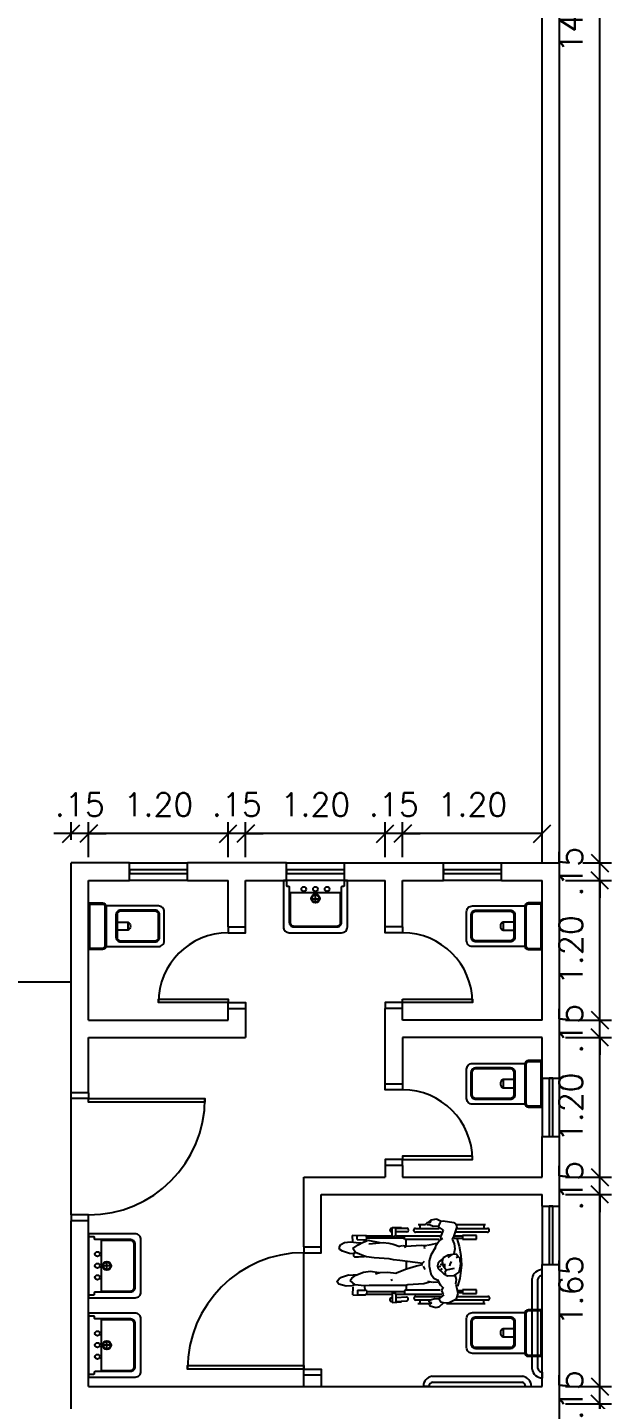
# Model space of a CAD drawing. Header units: millimetres. Extents: x -11 to 499, y 215 to 428.
# Drawn here: x 224.19 to 229.21, y 297.76 to 309.55 of the extents above; entities that cross this region are included whole.
import ezdxf
from ezdxf.enums import TextEntityAlignment as Align

# ---------------------------------------------------------------- set-up
doc = ezdxf.new("R2010")
doc.units = ezdxf.units.MM
doc.linetypes.add('HIDDEN', pattern=[9.525, 6.35, -3.175])
for name, color, linetype in [('ARQ-ALVENARIA', 4, 'Continuous'), ('ARQ-COTAS', 30, 'Continuous'), ('ARQ-ESQ-01', 1, 'Continuous'), ('ARQ-ESQ-02', 2, 'Continuous'), ('ARQ-PENA-03', 3, 'Continuous'), ('ARQ-PISO', 8, 'Continuous'), ('ARQ-PROJ-01', 1, 'HIDDEN'), ('ARQ-PÇ-HIDROSSAN', 7, 'Continuous')]:
    doc.layers.add(name, color=color, linetype=linetype)
doc.styles.add('Romans_Anot', font='romans.shx')
doc.styles.get("Standard").update_dxf_attribs({"font": 'arial.ttf'})
doc.dimstyles.new('Escala 1-100', dxfattribs={"dimtxt": 0.2, "dimasz": 0.15, "dimexe": 0.1, "dimexo": 0.2, "dimgap": 0.15, "dimtad": 1, "dimzin": 4, "dimdsep": 46, "dimtxsty": 'Romans_Anot', "dimblk": 'OBLIQUE', "dimcen": 0.25, "dimclrd": 256, "dimclre": 256, "dimclrt": 2, "dimadec": 0, "dimazin": 0, "dimtfac": 1, "dimtix": 1, "dimtmove": 2, "dimatfit": 3, "dimfxl": 1, "dimlwd": -1, "dimlwe": -1, "dimarcsym": 0})

# ---------------------------------------------------------------- blocks, each defined once
blk = doc.blocks.new('ADC_LAV_03')
for p, q in [((0.225, -0.108), (-0.225, -0.108)), ((-0.031, -0.157), (0.031, -0.157)), ((0, -0.186), (0, -0.125))]:
    blk.add_line(p, q)
blk.add_lwpolyline([(0.275, 0), (-0.275, 0), (-0.275, -0.4, 0.414214), (-0.225, -0.45), (0.225, -0.45, 0.414214), (0.275, -0.4)], format="xyb", close=True)
for points in [[(-0.25, 0), (-0.25, -0.043, 0.414214), (-0.243, -0.05), (-0.232, -0.05, -0.414214), (-0.225, -0.057), (-0.225, -0.36, 0.414214), (-0.185, -0.4), (0.185, -0.4, 0.414214), (0.225, -0.36), (0.225, -0.057, -0.414214), (0.232, -0.05), (0.243, -0.05, 0.414214), (0.25, -0.043), (0.25, 0)], [(-0.217, -0.108), (-0.217, -0.36, 0.414214), (-0.185, -0.392), (0.185, -0.392, 0.414214), (0.217, -0.36), (0.217, -0.108)]]:
    blk.add_lwpolyline(points, format="xyb")
for centre, radius in [((-0.1, -0.075), 0.0204), ((0, -0.075), 0.0204), ((0.1, -0.075), 0.0204), ((0, -0.156), 0.0367), ((0, -0.156), 0.0309)]:
    blk.add_circle(centre, radius)
blk = doc.blocks.new('ADC_PD_AB1')
blk.add_lwpolyline([(0, 0), (1, 0), (1, 0.03), (0, 0.03)], close=True)
at = {"flags": 8}
blk.add_attdef('$PORTA', text='', height=0.09, dxfattribs=at).set_placement((0.5, 0.146), align=Align.MIDDLE)
blk = doc.blocks.new('ADC_VASO_02')
blk.add_lwpolyline([(-0.175, 0.15), (-0.175, 0.6, -0.414214), (-0.125, 0.65), (0.125, 0.65, -0.414214), (0.175, 0.6), (0.175, 0.15)], format="xyb")
for points in [[(0.139, 0.275, -0.414214), (0.099, 0.235), (-0.095, 0.235, -0.414214), (-0.135, 0.275), (-0.135, 0.57, -0.414214), (-0.095, 0.61), (0.099, 0.61, -0.414214), (0.139, 0.57)], [(0.13, 0.275, -0.414214), (0.099, 0.244), (-0.095, 0.244, -0.414214), (-0.126, 0.275), (-0.126, 0.57, -0.414214), (-0.095, 0.602), (0.099, 0.602, -0.414214), (0.13, 0.57)], [(-0.17, 0.15, 0.414214), (-0.2, 0.12), (-0.2, 0), (0.2, 0), (0.2, 0.12, 0.414214), (0.17, 0.15)], [(-0.17, 0.14, 0.414214), (-0.19, 0.12), (-0.19, 0.01), (0.19, 0.01), (0.19, 0.12, 0.414214), (0.17, 0.14)]]:
    blk.add_lwpolyline(points, format="xyb", close=True)
blk.add_lwpolyline([(0.036, 0.244), (0.036, 0.337), (-0.034, 0.337), (-0.034, 0.244)])
blk.add_arc((0.001, 0.321), 0.0388, 24.3951, 155.6049)
blk = doc.blocks.new('M-CADERO')
for p, q in [((-0.313, 0.925), (-0.313, 1.145)), ((-0.308, 1.134), (-0.284, 1.134)), ((-0.282, 0.928), (-0.282, 1.161)), ((-0.253, 1.161), (-0.253, 0.916)), ((-0.226, 1.076), (-0.226, 0.967)), ((-0.198, 1.076), (-0.226, 1.076)), ((-0.198, 0.967), (-0.198, 1.076)), ((0.199, 1.076), (0.199, 0.967)), ((0.227, 1.076), (0.199, 1.076)), ((0.227, 0.967), (0.227, 1.076)), ((0.25, 0.932), (0.25, 1.164)), ((0.279, 1.164), (0.279, 0.909)), ((0.296, 1.134), (0.28, 1.134)), ((0.305, 0.84), (0.305, 1.142)), ((-0.226, 0.967), (-0.198, 0.967)), ((-0.22, 0.967), (-0.22, 0.903)), ((-0.204, 0.966), (-0.204, 0.899)), ((0.199, 0.967), (0.227, 0.967)), ((0.205, 0.967), (0.205, 0.933)), ((0.221, 0.966), (0.221, 0.938)), ((-0.341, 0.815), (-0.327, 0.897)), ((-0.327, 0.897), (-0.315, 0.913)), ((-0.315, 0.913), (-0.295, 0.922)), ((-0.295, 0.922), (-0.207, 0.893)), ((-0.207, 0.893), (-0.199, 0.884)), ((-0.204, 0.923), (-0.142, 0.941)), ((-0.199, 0.884), (-0.161, 0.901)), ((-0.161, 0.901), (-0.121, 0.906)), ((-0.142, 0.941), (-0.069, 0.953)), ((-0.121, 0.906), (-0.084, 0.897)), ((-0.064, 0.93), (-0.08, 0.916)), ((-0.08, 0.916), (-0.079, 0.891)), ((-0.079, 0.891), (-0.074, 0.854)), ((-0.054, 0.854), (-0.077, 0.886)), ((-0.069, 0.953), (0.006, 0.958)), ((-0.047, 0.948), (-0.064, 0.93)), ((-0.06, 0.932), (-0.053, 0.917)), ((-0.028, 0.948), (-0.047, 0.948)), ((-0.014, 0.952), (-0.028, 0.948)), ((-0.022, 0.877), (-0.001, 0.868)), ((0.014, 0.951), (-0.014, 0.952)), ((-0.001, 0.868), (0.013, 0.864)), ((0.006, 0.958), (0.11, 0.946)), ((0.059, 0.939), (0.014, 0.951)), ((0.043, 0.84), (0.029, 0.904)), ((0.085, 0.902), (0.059, 0.939)), ((0.118, 0.919), (0.08, 0.909)), ((0.089, 0.849), (0.085, 0.902)), ((0.11, 0.946), (0.169, 0.926)), ((0.152, 0.913), (0.118, 0.919)), ((0.228, 0.931), (0.156, 0.917)), ((0.269, 0.918), (0.228, 0.931)), ((0.296, 0.862), (0.269, 0.918)), ((0.301, 0.818), (0.296, 0.862)), ((-0.356, 0.764), (-0.338, 0.8)), ((-0.35, 0.723), (-0.356, 0.764)), ((-0.338, 0.8), (-0.341, 0.815)), ((-0.337, 0.8), (-0.326, 0.788)), ((-0.326, 0.788), (-0.294, 0.777)), ((-0.299, 0.778), (-0.298, 0.738)), ((-0.294, 0.777), (-0.268, 0.815)), ((-0.282, 0.598), (-0.282, 0.784)), ((-0.267, 0.814), (-0.217, 0.794)), ((-0.253, 0.798), (-0.253, 0.598)), ((-0.224, 0.446), (-0.224, 0.789)), ((-0.217, 0.794), (-0.195, 0.795)), ((-0.204, 0.811), (-0.189, 0.788)), ((-0.194, 0.782), (-0.194, 0.516)), ((-0.189, 0.788), (-0.165, 0.77)), ((-0.157, 0.721), (-0.167, 0.766)), ((-0.165, 0.77), (-0.14, 0.756)), ((-0.14, 0.756), (-0.121, 0.75)), ((-0.131, 0.752), (-0.072, 0.719)), ((-0.074, 0.854), (-0.051, 0.815)), ((-0.051, 0.815), (-0.039, 0.81)), ((-0.045, 0.811), (-0.027, 0.789)), ((-0.039, 0.81), (-0.017, 0.808)), ((-0.027, 0.789), (-0.009, 0.777)), ((-0.017, 0.808), (0.01, 0.816)), ((-0.009, 0.777), (0.01, 0.77)), ((-0.004, 0.826), (0.023, 0.826)), ((0.01, 0.816), (0.042, 0.839)), ((0.01, 0.77), (0.03, 0.772)), ((0.03, 0.772), (0.072, 0.82)), ((0.042, 0.839), (0.061, 0.829)), ((0.061, 0.829), (0.074, 0.83)), ((0.072, 0.82), (0.089, 0.849)), ((0.107, 0.742), (0.121, 0.769)), ((0.117, 0.771), (0.142, 0.78)), ((0.138, 0.774), (0.142, 0.738)), ((0.142, 0.78), (0.162, 0.793)), ((0.162, 0.793), (0.184, 0.818)), ((0.179, 0.813), (0.203, 0.803)), ((0.2, 0.792), (0.2, 0.516)), ((0.203, 0.803), (0.222, 0.811)), ((0.222, 0.811), (0.233, 0.817)), ((0.231, 0.446), (0.231, 0.804)), ((0.237, 0.821), (0.267, 0.783)), ((0.25, 0.601), (0.25, 0.794)), ((0.279, 0.785), (0.267, 0.783)), ((0.272, 0.784), (0.268, 0.751)), ((0.268, 0.751), (0.279, 0.717)), ((0.294, 0.797), (0.279, 0.785)), ((0.301, 0.818), (0.294, 0.797)), ((0.328, 0.785), (0.301, 0.818)), ((0.324, 0.711), (0.335, 0.76)), ((0.335, 0.76), (0.328, 0.785)), ((-0.331, 0.702), (-0.35, 0.723)), ((-0.33, 0.718), (-0.34, 0.718)), ((-0.327, 0.69), (-0.33, 0.718)), ((-0.327, 0.69), (-0.323, 0.684)), ((-0.311, 0.688), (-0.323, 0.684)), ((-0.313, 0.62), (-0.313, 0.678)), ((-0.31, 0.707), (-0.311, 0.688)), ((-0.298, 0.738), (-0.31, 0.707)), ((-0.15, 0.693), (-0.157, 0.721)), ((-0.152, 0.644), (-0.148, 0.688)), ((-0.143, 0.526), (-0.152, 0.644)), ((-0.148, 0.672), (-0.134, 0.667)), ((-0.134, 0.667), (-0.125, 0.669)), ((-0.072, 0.719), (-0.028, 0.706)), ((-0.008, 0.655), (-0.03, 0.476)), ((-0.028, 0.706), (0.013, 0.706)), ((-0.014, 0.657), (-0.027, 0.67)), ((0.011, 0.606), (0, 0.655)), ((0.013, 0.706), (0.072, 0.719)), ((0.038, 0.673), (0.014, 0.662)), ((0.072, 0.719), (0.107, 0.742)), ((0.14, 0.735), (0.133, 0.696)), ((0.137, 0.708), (0.152, 0.664)), ((0.152, 0.664), (0.159, 0.54)), ((0.279, 0.718), (0.279, 0.601)), ((0.279, 0.701), (0.295, 0.705)), ((0.294, 0.717), (0.3, 0.724)), ((0.295, 0.705), (0.294, 0.717)), ((0.3, 0.724), (0.313, 0.706)), ((0.305, 0.617), (0.305, 0.704)), ((0.313, 0.706), (0.324, 0.711)), ((-0.308, 0.632), (-0.284, 0.632)), ((0.034, 0.529), (0.011, 0.606)), ((0.159, 0.54), (0.165, 0.523)), ((0.278, 0.633), (0.297, 0.633)), ((-0.29, 0.417), (-0.29, 0.488)), ((-0.224, 0.446), (-0.29, 0.446)), ((-0.283, 0.446), (-0.283, 0.53)), ((-0.255, 0.53), (-0.255, 0.448)), ((-0.215, 0.512), (-0.224, 0.516)), ((-0.223, 0.446), (-0.214, 0.417)), ((-0.202, 0.512), (-0.215, 0.512)), ((-0.206, 0.511), (-0.206, 0.217)), ((-0.194, 0.516), (-0.202, 0.512)), ((-0.191, 0.524), (-0.146, 0.524)), ((-0.159, 0.424), (-0.14, 0.475)), ((-0.147, 0.5), (-0.142, 0.526)), ((-0.143, 0.47), (-0.147, 0.5)), ((-0.134, 0.512), (-0.143, 0.526)), ((-0.03, 0.476), (-0.035, 0.427)), ((-0.02, 0.526), (0.03, 0.526)), ((0.067, 0.441), (0.034, 0.529)), ((0.061, 0.382), (0.068, 0.448)), ((0.165, 0.523), (0.163, 0.419)), ((0.166, 0.526), (0.201, 0.525)), ((0.2, 0.516), (0.209, 0.512)), ((0.209, 0.512), (0.222, 0.512)), ((0.213, 0.511), (0.213, 0.217)), ((0.23, 0.446), (0.221, 0.417)), ((0.222, 0.512), (0.231, 0.516)), ((0.23, 0.446), (0.295, 0.446)), ((0.256, 0.528), (0.26, 0.447)), ((0.288, 0.446), (0.285, 0.529)), ((0.297, 0.416), (0.293, 0.488)), ((-0.206, 0.417), (-0.29, 0.417)), ((-0.283, 0.413), (-0.283, 0.417)), ((-0.255, 0.416), (-0.255, 0.413)), ((-0.224, 0.215), (-0.224, 0.417)), ((-0.172, 0.345), (-0.166, 0.39)), ((-0.16, 0.233), (-0.172, 0.345)), ((-0.166, 0.39), (-0.159, 0.424)), ((-0.045, 0.394), (-0.053, 0.276)), ((-0.045, 0.394), (-0.049, 0.392)), ((-0.035, 0.427), (-0.045, 0.394)), ((0.062, 0.321), (0.061, 0.382)), ((0.128, 0.415), (0.116, 0.41)), ((0.163, 0.419), (0.165, 0.236)), ((0.212, 0.417), (0.297, 0.417)), ((0.231, 0.215), (0.231, 0.417)), ((0.261, 0.417), (0.262, 0.411)), ((0.29, 0.413), (0.29, 0.416)), ((-0.212, 0.219), (-0.226, 0.212)), ((-0.199, 0.217), (-0.212, 0.219)), ((-0.193, 0.203), (-0.199, 0.217)), ((-0.189, 0.225), (-0.171, 0.32)), ((-0.184, 0.217), (-0.189, 0.225)), ((-0.172, 0.185), (-0.184, 0.217)), ((-0.059, 0.216), (-0.068, 0.191)), ((-0.053, 0.276), (-0.059, 0.216)), ((0.052, 0.248), (0.063, 0.311)), ((0.059, 0.192), (0.052, 0.248)), ((0.072, 0.286), (0.062, 0.321)), ((0.165, 0.236), (0.167, 0.198)), ((0.205, 0.218), (0.201, 0.204)), ((0.212, 0.221), (0.205, 0.218)), ((0.23, 0.218), (0.213, 0.221)), ((0.237, 0.207), (0.23, 0.218)), ((-0.226, 0.212), (-0.223, 0.149)), ((-0.224, 0.15), (-0.226, 0.104)), ((-0.226, 0.104), (-0.176, 0.107)), ((-0.194, 0.143), (-0.224, 0.142)), ((-0.194, 0.143), (-0.193, 0.203)), ((-0.18, 0.201), (-0.192, 0.2)), ((-0.177, 0.091), (-0.173, 0.136)), ((-0.173, 0.136), (-0.168, 0.171)), ((-0.153, 0.15), (-0.172, 0.185)), ((-0.125, 0.108), (-0.153, 0.15)), ((-0.094, 0.129), (-0.125, 0.108)), ((-0.068, 0.191), (-0.094, 0.129)), ((-0.092, 0.128), (-0.084, 0.11)), ((-0.086, 0.113), (-0.064, 0.114)), ((-0.084, 0.11), (-0.085, 0.082)), ((-0.064, 0.114), (-0.06, 0.122)), ((-0.06, 0.154), (-0.063, 0.2)), ((-0.06, 0.122), (-0.06, 0.154)), ((0.084, 0.133), (0.059, 0.192)), ((0.08, 0.111), (0.078, 0.148)), ((0.081, 0.076), (0.083, 0.13)), ((0.106, 0.1), (0.084, 0.133)), ((0.159, 0.126), (0.125, 0.087)), ((0.167, 0.198), (0.159, 0.126)), ((0.16, 0.118), (0.166, 0.106)), ((0.2, 0.204), (0.171, 0.203)), ((0.238, 0.11), (0.176, 0.112)), ((0.2, 0.145), (0.201, 0.204)), ((0.2, 0.145), (0.232, 0.145)), ((0.236, 0.146), (0.237, 0.207)), ((0.239, 0.11), (0.238, 0.158)), ((-0.171, 0.044), (-0.177, 0.091)), ((-0.155, 0.015), (-0.171, 0.044)), ((-0.132, 0.003), (-0.155, 0.015)), ((-0.118, 0.006), (-0.132, 0.003)), ((-0.103, 0.028), (-0.118, 0.006)), ((-0.085, 0.082), (-0.103, 0.028)), ((0.098, 0.02), (0.081, 0.076)), ((0.113, 0.001), (0.098, 0.02)), ((0.125, 0.087), (0.106, 0.1)), ((0.13, -0.013), (0.113, 0.001)), ((0.154, 0), (0.141, -0.012)), ((0.17, 0.057), (0.154, 0)), ((0.166, 0.106), (0.17, 0.057)), ((0.141, -0.012), (0.13, -0.013))]:
    blk.add_line(p, q)
for centre, radius, start, end in [((-0.267, 1.161), 0.0146, 0, 180), ((0.264, 1.164), 0.0146, 0, 180), ((-0.269, 0.53), 0.0142, 0, 180), ((-0.267, 0.598), 0.0146, 180, 0), ((0.264, 0.601), 0.0146, 180, 0), ((0.27, 0.528), 0.0142, 2.6629, 182.6629), ((-0.269, 0.413), 0.0142, 180, 0), ((0.276, 0.412), 0.0142, 182.6629, 2.6629)]:
    blk.add_arc(centre, radius, start, end)
for p in [(0, 0.798), (0.016, 0.788), (0.036, 0.801)]:
    blk.add_point(p)
blk = doc.blocks.new('ADC_PE_AB1')
blk.add_lwpolyline([(0, -0.03), (1, -0.03), (1, 0), (0, 0)], close=True)
at = {"flags": 8}
blk.add_attdef('$PORTA', text='', height=0.09, dxfattribs=at).set_placement((0.5, -0.157), align=Align.MIDDLE)
blk = doc.blocks.new('ADC_JPL')
at = {"linetype": 'ByBlock'}
blk.add_lwpolyline([(0, -0.015), (1, -0.015), (1, 0.015), (0, 0.015)], close=True, dxfattribs=at)
at = {"flags": 8}
blk.add_attdef('$JANELA', text='', height=0.09, dxfattribs=at).set_placement((0.5, 0.2), align=Align.MIDDLE)
blk = doc.blocks.new('_Oblique')
at = {"color": 0, "linetype": 'ByBlock', "lineweight": -2}
blk.add_line((-0.5, -0.5), (0.5, 0.5), dxfattribs=at)
blk = doc.blocks.new('*D130')
at = {"layer": 'ARQ-COTAS', "ltscale": 0.03, "transparency": 16777216}
for p, q in [((228.812, 297.722), (229.208, 297.722)), ((229.108, 296.072), (229.108, 297.722)), ((228.812, 296.072), (229.208, 296.072))]:
    blk.add_line(p, q, dxfattribs=at)
at = {"layer": 'Defpoints', "color": 0, "ltscale": 0.03, "transparency": 16777216}
for p in [(228.612, 297.722), (229.108, 297.722), (228.612, 296.072)]:
    blk.add_point(p, dxfattribs=at)
at = {"layer": 'ARQ-COTAS', "ltscale": 0.03, "transparency": 16777216, "xscale": 0.15, "yscale": 0.15, "zscale": 0.15}
for p, rotation in [((229.108, 297.722), 90), ((229.108, 296.072), 270)]:
    blk.add_blockref('_Oblique', p, dxfattribs=dict(at, rotation=rotation))
at = {"layer": 'ARQ-COTAS', "color": 2, "ltscale": 0.03, "transparency": 16777216, "insert": (228.858, 296.897), "char_height": 0.2, "attachment_point": 5, "rotation": 90, "style": 'Romans_Anot'}
blk.add_mtext('1.65', dxfattribs=at)
blk = doc.blocks.new('*D131')
at = {"layer": 'ARQ-COTAS', "ltscale": 0.03, "transparency": 16777216}
for p, q in [((229.108, 297.872), (229.108, 298.022)), ((228.812, 297.872), (229.208, 297.872)), ((229.108, 297.722), (229.108, 297.872)), ((228.812, 297.722), (229.208, 297.722)), ((229.108, 297.722), (229.108, 297.572))]:
    blk.add_line(p, q, dxfattribs=at)
at = {"layer": 'Defpoints', "color": 0, "ltscale": 0.03, "transparency": 16777216}
for p in [(228.612, 297.872), (229.108, 297.872), (228.612, 297.722)]:
    blk.add_point(p, dxfattribs=at)
at = {"layer": 'ARQ-COTAS', "ltscale": 0.03, "transparency": 16777216, "xscale": 0.15, "yscale": 0.15, "zscale": 0.15}
for p, rotation in [((229.108, 297.872), 270), ((229.108, 297.722), 90)]:
    blk.add_blockref('_Oblique', p, dxfattribs=dict(at, rotation=rotation))
at = {"layer": 'ARQ-COTAS', "color": 2, "ltscale": 0.03, "transparency": 16777216, "insert": (228.858, 297.797), "char_height": 0.2, "attachment_point": 5, "rotation": 90, "style": 'Romans_Anot'}
blk.add_mtext('.15', dxfattribs=at)
blk = doc.blocks.new('*D132')
at = {"layer": 'ARQ-COTAS', "ltscale": 0.03, "transparency": 16777216}
for p, q in [((228.812, 299.522), (229.208, 299.522)), ((229.108, 297.872), (229.108, 299.522)), ((228.812, 297.872), (229.208, 297.872))]:
    blk.add_line(p, q, dxfattribs=at)
at = {"layer": 'Defpoints', "color": 0, "ltscale": 0.03, "transparency": 16777216}
for p in [(228.612, 299.522), (229.108, 299.522), (228.612, 297.872)]:
    blk.add_point(p, dxfattribs=at)
at = {"layer": 'ARQ-COTAS', "ltscale": 0.03, "transparency": 16777216, "xscale": 0.15, "yscale": 0.15, "zscale": 0.15}
for p, rotation in [((229.108, 299.522), 90), ((229.108, 297.872), 270)]:
    blk.add_blockref('_Oblique', p, dxfattribs=dict(at, rotation=rotation))
at = {"layer": 'ARQ-COTAS', "color": 2, "ltscale": 0.03, "transparency": 16777216, "insert": (228.858, 298.697), "char_height": 0.2, "attachment_point": 5, "rotation": 90, "style": 'Romans_Anot'}
blk.add_mtext('1.65', dxfattribs=at)
blk = doc.blocks.new('*D133')
at = {"layer": 'ARQ-COTAS', "ltscale": 0.03, "transparency": 16777216}
for p, q in [((229.108, 299.672), (229.108, 299.822)), ((228.812, 299.672), (229.208, 299.672)), ((229.108, 299.522), (229.108, 299.672)), ((228.812, 299.522), (229.208, 299.522)), ((229.108, 299.522), (229.108, 299.372))]:
    blk.add_line(p, q, dxfattribs=at)
at = {"layer": 'Defpoints', "color": 0, "ltscale": 0.03, "transparency": 16777216}
for p in [(228.612, 299.672), (229.108, 299.672), (228.612, 299.522)]:
    blk.add_point(p, dxfattribs=at)
at = {"layer": 'ARQ-COTAS', "ltscale": 0.03, "transparency": 16777216, "xscale": 0.15, "yscale": 0.15, "zscale": 0.15}
for p, rotation in [((229.108, 299.672), 270), ((229.108, 299.522), 90)]:
    blk.add_blockref('_Oblique', p, dxfattribs=dict(at, rotation=rotation))
at = {"layer": 'ARQ-COTAS', "color": 2, "ltscale": 0.03, "transparency": 16777216, "insert": (228.858, 299.597), "char_height": 0.2, "attachment_point": 5, "rotation": 90, "style": 'Romans_Anot'}
blk.add_mtext('.15', dxfattribs=at)
blk = doc.blocks.new('*D134')
at = {"layer": 'ARQ-COTAS', "ltscale": 0.03, "transparency": 16777216}
for p, q in [((228.812, 300.872), (229.208, 300.872)), ((229.108, 299.672), (229.108, 300.872)), ((228.812, 299.672), (229.208, 299.672))]:
    blk.add_line(p, q, dxfattribs=at)
at = {"layer": 'Defpoints', "color": 0, "ltscale": 0.03, "transparency": 16777216}
for p in [(228.612, 300.872), (229.108, 300.872), (228.612, 299.672)]:
    blk.add_point(p, dxfattribs=at)
at = {"layer": 'ARQ-COTAS', "ltscale": 0.03, "transparency": 16777216, "xscale": 0.15, "yscale": 0.15, "zscale": 0.15}
for p, rotation in [((229.108, 300.872), 90), ((229.108, 299.672), 270)]:
    blk.add_blockref('_Oblique', p, dxfattribs=dict(at, rotation=rotation))
at = {"layer": 'ARQ-COTAS', "color": 2, "ltscale": 0.03, "transparency": 16777216, "insert": (228.858, 300.272), "char_height": 0.2, "attachment_point": 5, "rotation": 90, "style": 'Romans_Anot'}
blk.add_mtext('1.20', dxfattribs=at)
blk = doc.blocks.new('*D135')
at = {"layer": 'ARQ-COTAS', "ltscale": 0.03, "transparency": 16777216}
for p, q in [((229.108, 301.022), (229.108, 301.172)), ((228.812, 301.022), (229.208, 301.022)), ((229.108, 300.872), (229.108, 301.022)), ((228.812, 300.872), (229.208, 300.872)), ((229.108, 300.872), (229.108, 300.722))]:
    blk.add_line(p, q, dxfattribs=at)
at = {"layer": 'Defpoints', "color": 0, "ltscale": 0.03, "transparency": 16777216}
for p in [(228.612, 301.022), (229.108, 301.022), (228.612, 300.872)]:
    blk.add_point(p, dxfattribs=at)
at = {"layer": 'ARQ-COTAS', "ltscale": 0.03, "transparency": 16777216, "xscale": 0.15, "yscale": 0.15, "zscale": 0.15}
for p, rotation in [((229.108, 301.022), 270), ((229.108, 300.872), 90)]:
    blk.add_blockref('_Oblique', p, dxfattribs=dict(at, rotation=rotation))
at = {"layer": 'ARQ-COTAS', "color": 2, "ltscale": 0.03, "transparency": 16777216, "insert": (228.858, 300.947), "char_height": 0.2, "attachment_point": 5, "rotation": 90, "style": 'Romans_Anot'}
blk.add_mtext('.15', dxfattribs=at)
blk = doc.blocks.new('*D136')
at = {"layer": 'ARQ-COTAS', "ltscale": 0.03, "transparency": 16777216}
for p, q in [((228.812, 302.222), (229.208, 302.222)), ((229.108, 301.022), (229.108, 302.222)), ((228.812, 301.022), (229.208, 301.022))]:
    blk.add_line(p, q, dxfattribs=at)
at = {"layer": 'Defpoints', "color": 0, "ltscale": 0.03, "transparency": 16777216}
for p in [(228.612, 302.222), (229.108, 302.222), (228.612, 301.022)]:
    blk.add_point(p, dxfattribs=at)
at = {"layer": 'ARQ-COTAS', "ltscale": 0.03, "transparency": 16777216, "xscale": 0.15, "yscale": 0.15, "zscale": 0.15}
for p, rotation in [((229.108, 302.222), 90), ((229.108, 301.022), 270)]:
    blk.add_blockref('_Oblique', p, dxfattribs=dict(at, rotation=rotation))
at = {"layer": 'ARQ-COTAS', "color": 2, "ltscale": 0.03, "transparency": 16777216, "insert": (228.858, 301.622), "char_height": 0.2, "attachment_point": 5, "rotation": 90, "style": 'Romans_Anot'}
blk.add_mtext('1.20', dxfattribs=at)
blk = doc.blocks.new('*D137')
at = {"layer": 'ARQ-COTAS', "ltscale": 0.03, "transparency": 16777216}
for p, q in [((229.108, 302.372), (229.108, 302.522)), ((228.962, 302.372), (229.208, 302.372)), ((229.108, 302.222), (229.108, 302.372)), ((228.812, 302.222), (229.208, 302.222)), ((229.108, 302.222), (229.108, 302.072))]:
    blk.add_line(p, q, dxfattribs=at)
at = {"layer": 'Defpoints', "color": 0, "ltscale": 0.03, "transparency": 16777216}
for p in [(228.762, 302.372), (229.108, 302.372), (228.612, 302.222)]:
    blk.add_point(p, dxfattribs=at)
at = {"layer": 'ARQ-COTAS', "ltscale": 0.03, "transparency": 16777216, "xscale": 0.15, "yscale": 0.15, "zscale": 0.15}
for p, rotation in [((229.108, 302.372), 270), ((229.108, 302.222), 90)]:
    blk.add_blockref('_Oblique', p, dxfattribs=dict(at, rotation=rotation))
at = {"layer": 'ARQ-COTAS', "color": 2, "ltscale": 0.03, "transparency": 16777216, "insert": (228.858, 302.297), "char_height": 0.2, "attachment_point": 5, "rotation": 90, "style": 'Romans_Anot'}
blk.add_mtext('.15', dxfattribs=at)
blk = doc.blocks.new('*D138')
at = {"layer": 'ARQ-COTAS', "ltscale": 0.03, "transparency": 16777216}
for p, q in [((228.812, 317.072), (229.208, 317.072)), ((229.108, 302.372), (229.108, 317.072)), ((228.962, 302.372), (229.208, 302.372))]:
    blk.add_line(p, q, dxfattribs=at)
at = {"layer": 'Defpoints', "color": 0, "ltscale": 0.03, "transparency": 16777216}
for p in [(228.612, 317.072), (229.108, 317.072), (228.762, 302.372)]:
    blk.add_point(p, dxfattribs=at)
at = {"layer": 'ARQ-COTAS', "ltscale": 0.03, "transparency": 16777216, "xscale": 0.15, "yscale": 0.15, "zscale": 0.15}
for p, rotation in [((229.108, 317.072), 90), ((229.108, 302.372), 270)]:
    blk.add_blockref('_Oblique', p, dxfattribs=dict(at, rotation=rotation))
at = {"layer": 'ARQ-COTAS', "color": 2, "ltscale": 0.03, "transparency": 16777216, "insert": (228.858, 309.722), "char_height": 0.2, "attachment_point": 5, "rotation": 90, "style": 'Romans_Anot'}
blk.add_mtext('14.70', dxfattribs=at)
blk = doc.blocks.new('*D139')
at = {"layer": 'ARQ-COTAS', "ltscale": 0.03, "transparency": 16777216}
for p, q in [((227.412, 302.422), (227.412, 302.724)), ((228.612, 302.624), (227.412, 302.624)), ((228.612, 302.572), (228.612, 302.724))]:
    blk.add_line(p, q, dxfattribs=at)
at = {"layer": 'Defpoints', "color": 0, "ltscale": 0.03, "transparency": 16777216}
for p in [(227.412, 302.624), (228.612, 302.372), (227.412, 302.222)]:
    blk.add_point(p, dxfattribs=at)
at = {"layer": 'ARQ-COTAS', "ltscale": 0.03, "transparency": 16777216, "xscale": 0.15, "yscale": 0.15, "zscale": 0.15, "rotation": 180}
blk.add_blockref('_Oblique', (227.412, 302.624), dxfattribs=at)
at = {"layer": 'ARQ-COTAS', "ltscale": 0.03, "transparency": 16777216, "xscale": 0.15, "yscale": 0.15, "zscale": 0.15}
blk.add_blockref('_Oblique', (228.612, 302.624), dxfattribs=at)
at = {"layer": 'ARQ-COTAS', "color": 2, "ltscale": 0.03, "transparency": 16777216, "insert": (228.012, 302.874), "char_height": 0.2, "attachment_point": 5, "style": 'Romans_Anot'}
blk.add_mtext('1.20', dxfattribs=at)
blk = doc.blocks.new('*D140')
at = {"layer": 'ARQ-COTAS', "ltscale": 0.03, "transparency": 16777216}
for p, q in [((227.262, 302.624), (227.112, 302.624)), ((227.262, 302.422), (227.262, 302.724)), ((227.412, 302.624), (227.262, 302.624)), ((227.412, 302.422), (227.412, 302.724)), ((227.412, 302.624), (227.562, 302.624))]:
    blk.add_line(p, q, dxfattribs=at)
at = {"layer": 'Defpoints', "color": 0, "ltscale": 0.03, "transparency": 16777216}
for p in [(227.262, 302.624), (227.262, 302.222), (227.412, 302.222)]:
    blk.add_point(p, dxfattribs=at)
at = {"layer": 'ARQ-COTAS', "ltscale": 0.03, "transparency": 16777216, "xscale": 0.15, "yscale": 0.15, "zscale": 0.15}
blk.add_blockref('_Oblique', (227.262, 302.624), dxfattribs=at)
at = {"layer": 'ARQ-COTAS', "ltscale": 0.03, "transparency": 16777216, "xscale": 0.15, "yscale": 0.15, "zscale": 0.15, "rotation": 180}
blk.add_blockref('_Oblique', (227.412, 302.624), dxfattribs=at)
at = {"layer": 'ARQ-COTAS', "color": 2, "ltscale": 0.03, "transparency": 16777216, "insert": (227.337, 302.874), "char_height": 0.2, "attachment_point": 5, "style": 'Romans_Anot'}
blk.add_mtext('.15', dxfattribs=at)
blk = doc.blocks.new('*D141')
at = {"layer": 'ARQ-COTAS', "ltscale": 0.03, "transparency": 16777216}
for p, q in [((226.062, 302.422), (226.062, 302.724)), ((227.262, 302.624), (226.062, 302.624)), ((227.262, 302.422), (227.262, 302.724))]:
    blk.add_line(p, q, dxfattribs=at)
at = {"layer": 'Defpoints', "color": 0, "ltscale": 0.03, "transparency": 16777216}
for p in [(226.062, 302.624), (226.062, 302.222), (227.262, 302.222)]:
    blk.add_point(p, dxfattribs=at)
at = {"layer": 'ARQ-COTAS', "ltscale": 0.03, "transparency": 16777216, "xscale": 0.15, "yscale": 0.15, "zscale": 0.15, "rotation": 180}
blk.add_blockref('_Oblique', (226.062, 302.624), dxfattribs=at)
at = {"layer": 'ARQ-COTAS', "ltscale": 0.03, "transparency": 16777216, "xscale": 0.15, "yscale": 0.15, "zscale": 0.15}
blk.add_blockref('_Oblique', (227.262, 302.624), dxfattribs=at)
at = {"layer": 'ARQ-COTAS', "color": 2, "ltscale": 0.03, "transparency": 16777216, "insert": (226.662, 302.874), "char_height": 0.2, "attachment_point": 5, "style": 'Romans_Anot'}
blk.add_mtext('1.20', dxfattribs=at)
blk = doc.blocks.new('*D142')
at = {"layer": 'ARQ-COTAS', "ltscale": 0.03, "transparency": 16777216}
for p, q in [((225.912, 302.624), (225.762, 302.624)), ((225.912, 302.422), (225.912, 302.724)), ((226.062, 302.624), (225.912, 302.624)), ((226.062, 302.422), (226.062, 302.724)), ((226.062, 302.624), (226.212, 302.624))]:
    blk.add_line(p, q, dxfattribs=at)
at = {"layer": 'Defpoints', "color": 0, "ltscale": 0.03, "transparency": 16777216}
for p in [(225.912, 302.624), (225.912, 302.222), (226.062, 302.222)]:
    blk.add_point(p, dxfattribs=at)
at = {"layer": 'ARQ-COTAS', "ltscale": 0.03, "transparency": 16777216, "xscale": 0.15, "yscale": 0.15, "zscale": 0.15}
blk.add_blockref('_Oblique', (225.912, 302.624), dxfattribs=at)
at = {"layer": 'ARQ-COTAS', "ltscale": 0.03, "transparency": 16777216, "xscale": 0.15, "yscale": 0.15, "zscale": 0.15, "rotation": 180}
blk.add_blockref('_Oblique', (226.062, 302.624), dxfattribs=at)
at = {"layer": 'ARQ-COTAS', "color": 2, "ltscale": 0.03, "transparency": 16777216, "insert": (225.987, 302.874), "char_height": 0.2, "attachment_point": 5, "style": 'Romans_Anot'}
blk.add_mtext('.15', dxfattribs=at)
blk = doc.blocks.new('*D143')
at = {"layer": 'ARQ-COTAS', "ltscale": 0.03, "transparency": 16777216}
for p, q in [((224.712, 302.422), (224.712, 302.724)), ((225.912, 302.624), (224.712, 302.624)), ((225.912, 302.422), (225.912, 302.724))]:
    blk.add_line(p, q, dxfattribs=at)
at = {"layer": 'Defpoints', "color": 0, "ltscale": 0.03, "transparency": 16777216}
for p in [(224.712, 302.624), (224.712, 302.222), (225.912, 302.222)]:
    blk.add_point(p, dxfattribs=at)
at = {"layer": 'ARQ-COTAS', "ltscale": 0.03, "transparency": 16777216, "xscale": 0.15, "yscale": 0.15, "zscale": 0.15, "rotation": 180}
blk.add_blockref('_Oblique', (224.712, 302.624), dxfattribs=at)
at = {"layer": 'ARQ-COTAS', "ltscale": 0.03, "transparency": 16777216, "xscale": 0.15, "yscale": 0.15, "zscale": 0.15}
blk.add_blockref('_Oblique', (225.912, 302.624), dxfattribs=at)
at = {"layer": 'ARQ-COTAS', "color": 2, "ltscale": 0.03, "transparency": 16777216, "insert": (225.312, 302.874), "char_height": 0.2, "attachment_point": 5, "style": 'Romans_Anot'}
blk.add_mtext('1.20', dxfattribs=at)
blk = doc.blocks.new('*D144')
at = {"layer": 'ARQ-COTAS', "ltscale": 0.03, "transparency": 16777216}
for p, q in [((224.562, 302.624), (224.412, 302.624)), ((224.562, 302.572), (224.562, 302.724)), ((224.712, 302.624), (224.562, 302.624)), ((224.712, 302.422), (224.712, 302.724)), ((224.712, 302.624), (224.862, 302.624))]:
    blk.add_line(p, q, dxfattribs=at)
at = {"layer": 'Defpoints', "color": 0, "ltscale": 0.03, "transparency": 16777216}
for p in [(224.562, 302.624), (224.562, 302.372), (224.712, 302.222)]:
    blk.add_point(p, dxfattribs=at)
at = {"layer": 'ARQ-COTAS', "ltscale": 0.03, "transparency": 16777216, "xscale": 0.15, "yscale": 0.15, "zscale": 0.15}
blk.add_blockref('_Oblique', (224.562, 302.624), dxfattribs=at)
at = {"layer": 'ARQ-COTAS', "ltscale": 0.03, "transparency": 16777216, "xscale": 0.15, "yscale": 0.15, "zscale": 0.15, "rotation": 180}
blk.add_blockref('_Oblique', (224.712, 302.624), dxfattribs=at)
at = {"layer": 'ARQ-COTAS', "color": 2, "ltscale": 0.03, "transparency": 16777216, "insert": (224.637, 302.874), "char_height": 0.2, "attachment_point": 5, "style": 'Romans_Anot'}
blk.add_mtext('.15', dxfattribs=at)

msp = doc.modelspace()

# ---------------------------------------------------------------- linework, layer by layer
at = {"layer": 'ARQ-ALVENARIA'}
for p, q in [((224.562, 300.397), (224.562, 302.372)), ((225.062, 302.372), (224.562, 302.372)), ((225.062, 302.222), (225.062, 302.372)), ((225.562, 302.222), (225.562, 302.372)), ((226.412, 302.372), (225.562, 302.372)), ((226.412, 302.222), (226.412, 302.372)), ((226.912, 302.372), (227.762, 302.372)), ((226.912, 302.222), (226.912, 302.372)), ((227.762, 302.222), (227.762, 302.372)), ((228.262, 302.372), (228.762, 302.372)), ((228.262, 302.222), (228.262, 302.372)), ((228.762, 300.522), (228.762, 302.372)), ((224.712, 301.022), (224.712, 302.222)), ((224.712, 302.222), (225.062, 302.222)), ((225.562, 302.222), (225.912, 302.222)), ((225.912, 301.822), (225.912, 302.222)), ((226.062, 301.822), (226.062, 302.222)), ((226.062, 302.222), (226.412, 302.222)), ((226.912, 302.222), (227.262, 302.222)), ((227.262, 301.822), (227.262, 302.222)), ((227.412, 301.822), (227.412, 302.222)), ((227.412, 302.222), (227.762, 302.222)), ((228.262, 302.222), (228.612, 302.222)), ((228.612, 301.022), (228.612, 302.222)), ((225.912, 301.822), (226.062, 301.822)), ((227.412, 301.822), (227.262, 301.822)), ((225.912, 301.022), (225.912, 301.122)), ((225.912, 301.122), (226.062, 301.122)), ((226.062, 301.122), (226.062, 300.872)), ((227.412, 301.122), (227.262, 301.122)), ((227.262, 300.472), (227.262, 301.122)), ((227.412, 301.022), (227.412, 301.122)), ((224.712, 301.022), (225.912, 301.022)), ((228.612, 301.022), (227.412, 301.022)), ((224.712, 300.397), (224.712, 300.872)), ((224.712, 300.872), (226.062, 300.872)), ((228.612, 300.872), (227.412, 300.872)), ((227.412, 300.872), (227.412, 300.472)), ((228.612, 300.522), (228.612, 300.872)), ((228.612, 300.522), (228.762, 300.522)), ((224.712, 300.397), (224.562, 300.397)), ((227.412, 300.472), (227.262, 300.472)), ((228.612, 299.672), (228.612, 300.022)), ((228.612, 300.022), (228.762, 300.022)), ((228.762, 299.422), (228.762, 300.022)), ((226.562, 299.672), (227.262, 299.672)), ((226.562, 299.072), (226.562, 299.672)), ((227.262, 299.772), (227.262, 299.672)), ((227.412, 299.772), (227.262, 299.772)), ((227.412, 299.772), (227.412, 299.672)), ((227.412, 299.672), (228.612, 299.672)), ((226.712, 299.522), (228.612, 299.522)), ((226.712, 299.072), (226.712, 299.522)), ((228.612, 299.422), (228.612, 299.522)), ((228.612, 299.422), (228.762, 299.422)), ((224.712, 299.297), (224.562, 299.297)), ((224.562, 296.297), (224.562, 299.297)), ((224.712, 297.872), (224.712, 299.297)), ((226.562, 299.072), (226.712, 299.072)), ((228.612, 297.872), (228.612, 298.922)), ((228.612, 298.922), (228.762, 298.922)), ((228.612, 298.826), (228.612, 298.876)), ((228.762, 296.672), (228.762, 298.922)), ((226.562, 297.872), (226.562, 297.972)), ((226.562, 297.972), (226.712, 297.972)), ((226.712, 297.972), (226.712, 297.872)), ((228.612, 297.995), (228.612, 297.945)), ((224.712, 297.872), (228.612, 297.872)), ((224.712, 297.872), (226.562, 297.872)), ((226.712, 297.872), (228.612, 297.872)), ((227.638, 297.872), (227.588, 297.872)), ((228.47, 297.872), (228.52, 297.872))]:
    msp.add_line(p, q, dxfattribs=at)
at = {"layer": 'ARQ-ESQ-01'}
for p, q in [((225.062, 302.372), (225.562, 302.372)), ((226.412, 302.372), (226.912, 302.372)), ((227.762, 302.372), (228.262, 302.372)), ((225.562, 302.222), (225.062, 302.222)), ((226.912, 302.222), (226.412, 302.222)), ((228.262, 302.222), (227.762, 302.222)), ((228.612, 300.522), (228.612, 300.022)), ((228.762, 300.022), (228.762, 300.522)), ((228.612, 299.422), (228.612, 298.922)), ((228.762, 298.922), (228.762, 299.422))]:
    msp.add_line(p, q, dxfattribs=at)
at = {"layer": 'ARQ-ESQ-02'}
for points in [[(225.912, 301.822), (225.912, 301.772), (226.062, 301.772), (226.062, 301.822)], [(227.412, 301.822), (227.412, 301.772), (227.262, 301.772), (227.262, 301.822)], [(225.912, 301.122), (225.912, 301.172), (226.062, 301.172), (226.062, 301.122)], [(227.412, 301.122), (227.412, 301.172), (227.262, 301.172), (227.262, 301.122)], [(224.712, 300.397), (224.712, 300.347), (224.562, 300.347), (224.562, 300.397)], [(227.412, 300.472), (227.412, 300.422), (227.262, 300.422), (227.262, 300.472)], [(227.412, 299.772), (227.412, 299.822), (227.262, 299.822), (227.262, 299.772)], [(224.712, 299.297), (224.712, 299.347), (224.562, 299.347), (224.562, 299.297)], [(226.562, 299.072), (226.562, 299.022), (226.712, 299.022), (226.712, 299.072)], [(226.562, 297.972), (226.562, 298.022), (226.712, 298.022), (226.712, 297.972)]]:
    msp.add_lwpolyline(points, dxfattribs=at)
at = {"layer": 'ARQ-PENA-03', "ltscale": 0.03}
for p, q in [((228.762, 302.372), (228.762, 317.222)), ((228.612, 302.372), (228.612, 317.072))]:
    msp.add_line(p, q, dxfattribs=at)
at = {"layer": 'ARQ-PISO'}
for p, q in [((224.562, 301.347), (223.912, 301.347)), ((224.562, 299.347), (224.562, 300.347)), ((226.562, 298.022), (226.562, 299.022))]:
    msp.add_line(p, q, dxfattribs=at)
at = {"layer": 'ARQ-PROJ-01'}
for centre, radius, start, end in [((225.912, 301.172), 0.6, 90, 180), ((227.412, 301.172), 0.6, 0, 90), ((227.412, 299.822), 0.6, 0, 90), ((224.712, 300.347), 1, 270, 0), ((226.562, 298.022), 1, 90, 180)]:
    msp.add_arc(centre, radius, start, end, dxfattribs=at)
at = {"layer": 'ARQ-PÇ-HIDROSSAN'}
for p, q in [((228.525, 298.021), (228.525, 298.801)), ((228.575, 298.026), (228.575, 298.796)), ((227.664, 297.96), (228.444, 297.96)), ((227.669, 297.91), (228.439, 297.91))]:
    msp.add_line(p, q, dxfattribs=at)
for centre, radius, start, end in [((228.614, 298.786), 0.0906, 91.067, 170.508), ((228.614, 298.786), 0.0406, 92.3804, 165.8038), ((228.614, 298.036), 0.0906, 189.492, 268.933), ((228.614, 298.036), 0.0406, 194.1962, 267.6196), ((227.679, 297.871), 0.0906, 99.492, 178.933), ((227.679, 297.871), 0.0406, 104.1962, 177.6196), ((228.429, 297.871), 0.0406, 2.3804, 75.8038), ((228.429, 297.871), 0.0906, 1.067, 80.508)]:
    msp.add_arc(centre, radius, start, end, dxfattribs=at)

# ---------------------------------------------------------------- block references
at = {"layer": 'ARQ-ESQ-02'}
for name, p, xscale, zscale, rotation in [('ADC_JPL', (225.562, 302.297), 0.5, 0.5, 180), ('ADC_JPL', (226.912, 302.297), 0.5, 0.5, 180), ('ADC_JPL', (228.262, 302.297), 0.5, 0.5, 180), ('ADC_PE_AB1', (227.412, 301.172), -0.5999999999999996, 0.6, 180), ('ADC_JPL', (228.687, 300.522), 0.5, 0.5, 270), ('ADC_JPL', (228.687, 299.422), 0.5, 0.5, 270)]:
    msp.add_blockref(name, p, dxfattribs=dict(at, xscale=xscale, zscale=zscale, rotation=rotation))
for p, xscale, zscale in [((225.912, 301.172), -0.5999999999999996, 0.6), ((227.412, 299.822), 0.5999999999999996, 0.5999999999999996)]:
    msp.add_blockref('ADC_PD_AB1', p, dxfattribs=dict(at, xscale=xscale, zscale=zscale))
at = {"layer": 'ARQ-ESQ-02', "xscale": -1, "rotation": 180}
msp.add_blockref('ADC_PD_AB1', (224.712, 300.347), dxfattribs=at)
at = {"layer": 'ARQ-ESQ-02', "xscale": -1}
msp.add_blockref('ADC_PD_AB1', (226.562, 298.022), dxfattribs=at)
at = {"layer": 'ARQ-PÇ-HIDROSSAN'}
msp.add_blockref('ADC_LAV_03', (226.662, 302.222), dxfattribs=at)
at = {"layer": 'ARQ-PÇ-HIDROSSAN', "xscale": -1, "rotation": 270}
msp.add_blockref('ADC_VASO_02', (224.712, 301.828), dxfattribs=at)
at = {"layer": 'ARQ-PÇ-HIDROSSAN', "rotation": 90}
for name, p in [('ADC_VASO_02', (228.612, 301.828)), ('ADC_VASO_02', (228.612, 300.474)), ('ADC_LAV_03', (224.712, 298.91)), ('ADC_LAV_03', (224.712, 298.228)), ('ADC_VASO_02', (228.612, 298.332))]:
    msp.add_blockref(name, p, dxfattribs=at)
at = {"layer": 'ARQ-PÇ-HIDROSSAN', "xscale": 1.099999999999909, "yscale": 1.099999999999909, "zscale": 1.099999999999909, "rotation": 270}
msp.add_blockref('M-CADERO', (226.864, 298.921), dxfattribs=at)

# ---------------------------------------------------------------- dimensions: what is measured, and where the dimension line sits
at = {"layer": 'ARQ-COTAS', "ltscale": 0.03}
for base, p1, p2, picture, middle in [((229.108, 317.072), (228.762, 302.372), (228.612, 317.072), '*D138', (228.858, 309.722)), ((229.108, 302.372), (228.612, 302.222), (228.762, 302.372), '*D137', (228.858, 302.297)), ((229.108, 302.222), (228.612, 301.022), (228.612, 302.222), '*D136', (228.858, 301.622)), ((229.108, 301.022), (228.612, 300.872), (228.612, 301.022), '*D135', (228.858, 300.947)), ((229.108, 300.872), (228.612, 299.672), (228.612, 300.872), '*D134', (228.858, 300.272)), ((229.108, 299.672), (228.612, 299.522), (228.612, 299.672), '*D133', (228.858, 299.597)), ((229.108, 299.522), (228.612, 297.872), (228.612, 299.522), '*D132', (228.858, 298.697)), ((229.108, 297.872), (228.612, 297.722), (228.612, 297.872), '*D131', (228.858, 297.797)), ((229.108, 297.722), (228.612, 296.072), (228.612, 297.722), '*D130', (228.858, 296.897))]:
    dim = msp.add_linear_dim(base=base, p1=p1, p2=p2, angle=90, dimstyle='Escala 1-100', dxfattribs=at)
    dim.commit()
    dim.dimension.update_dxf_attribs({"geometry": picture, "text_midpoint": middle})
for base, p1, p2, picture, middle in [((224.562, 302.624), (224.712, 302.222), (224.562, 302.372), '*D144', (224.637, 302.874)), ((224.712, 302.624), (225.912, 302.222), (224.712, 302.222), '*D143', (225.312, 302.874)), ((225.912, 302.624), (226.062, 302.222), (225.912, 302.222), '*D142', (225.987, 302.874)), ((226.062, 302.624), (227.262, 302.222), (226.062, 302.222), '*D141', (226.662, 302.874)), ((227.262, 302.624), (227.412, 302.222), (227.262, 302.222), '*D140', (227.337, 302.874)), ((227.412, 302.624), (228.612, 302.372), (227.412, 302.222), '*D139', (228.012, 302.874))]:
    dim = msp.add_linear_dim(base=base, p1=p1, p2=p2, dimstyle='Escala 1-100', dxfattribs=at)
    dim.commit()
    dim.dimension.update_dxf_attribs({"geometry": picture, "text_midpoint": middle})

doc.saveas('drawing.dxf')
